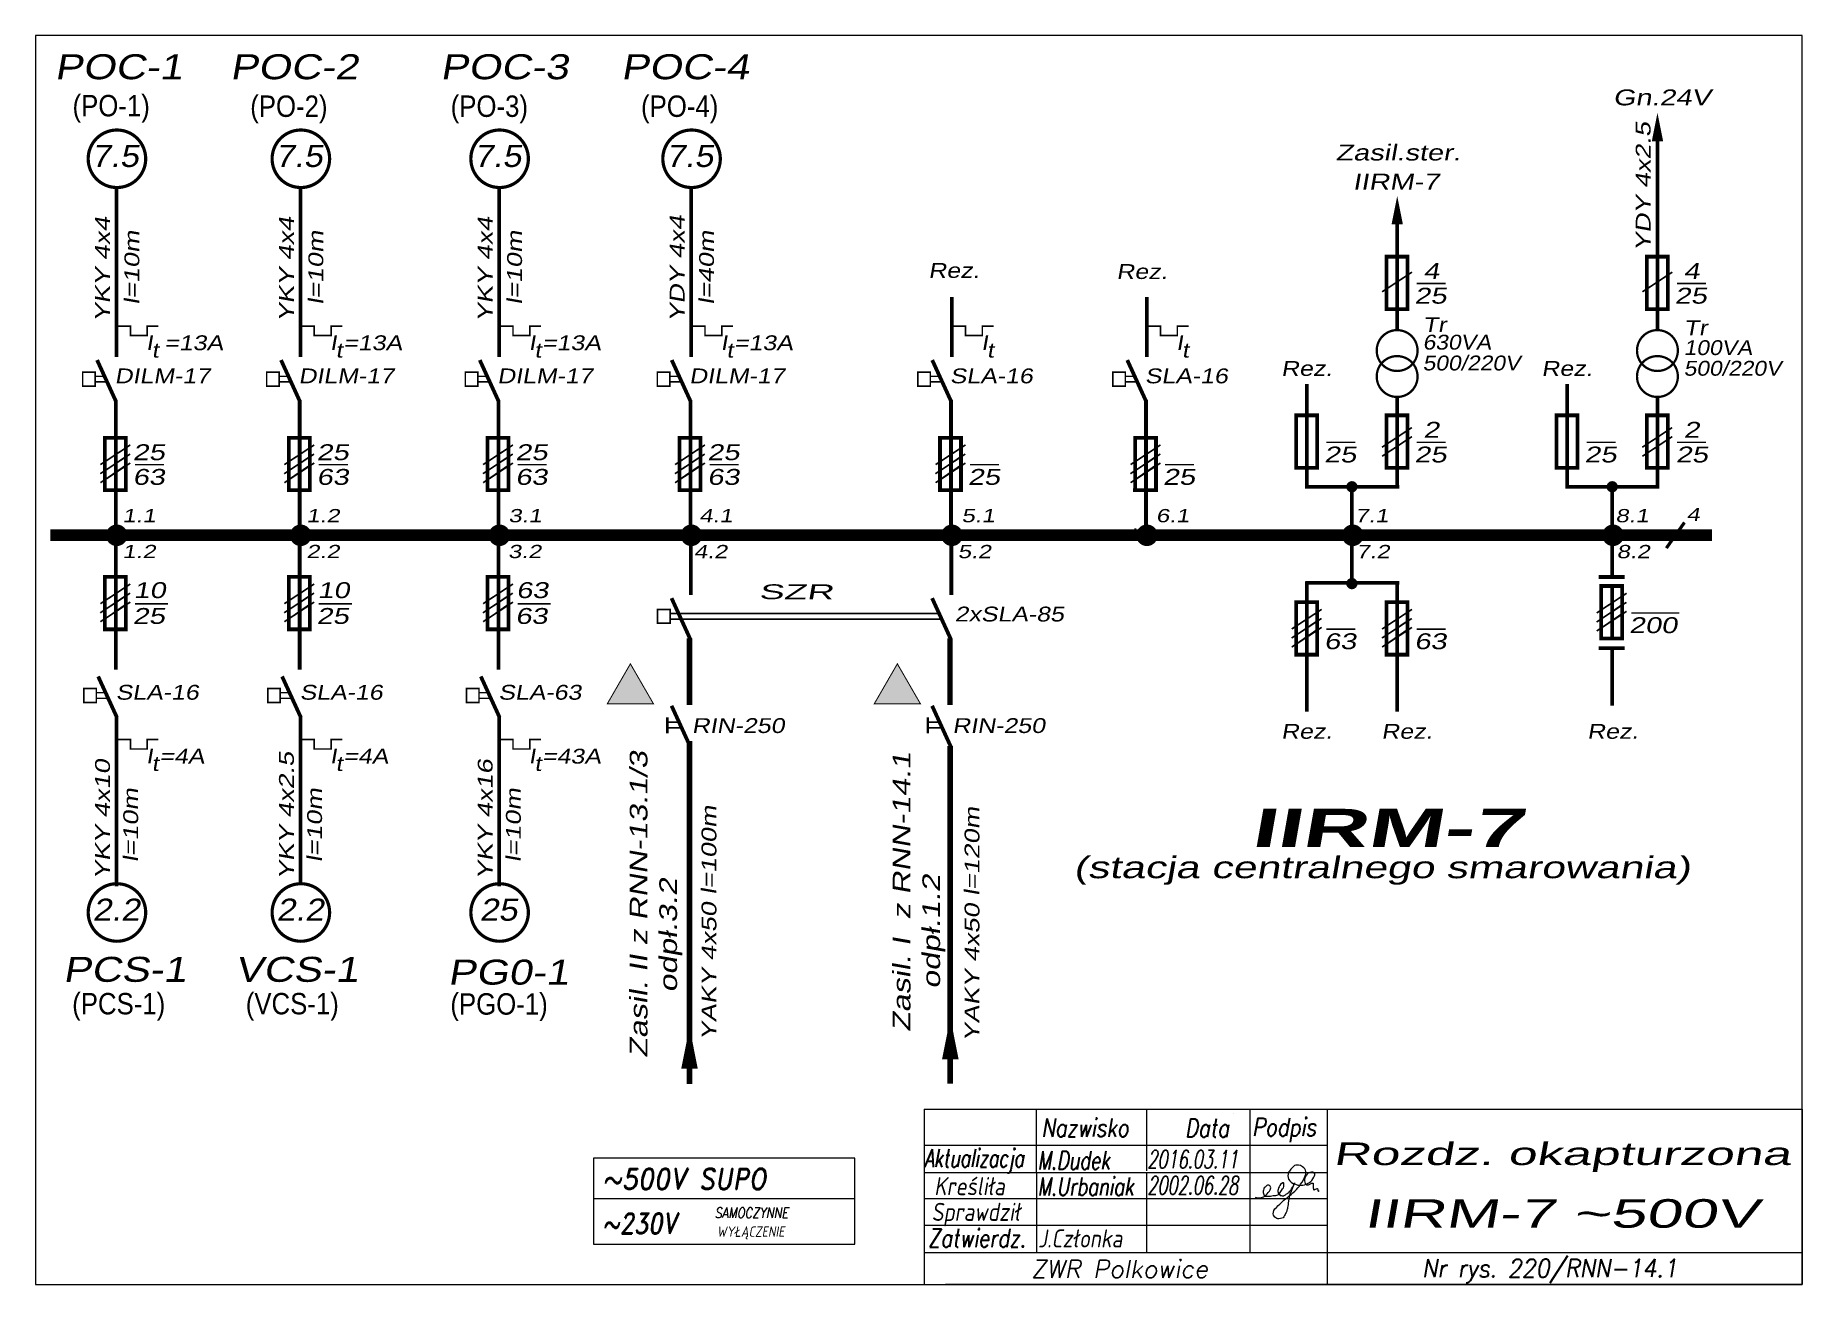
# Model space of a CAD drawing. Header units: millimetres. Extents: x 0 to 297, y 0 to 210.
import ezdxf
from ezdxf.enums import TextEntityAlignment as Align

# ---------------------------------------------------------------- set-up
doc = ezdxf.new("R2010")
doc.units = ezdxf.units.MM
doc.linetypes.add('DASHED2', pattern=[9.525, 6.35, -3.175])
doc.layers.add('LINIE', color=4, linetype='Continuous')
doc.layers.add('Warstwa1', color=2, linetype='Continuous')
doc.styles.add('ROMAND', font='romand', dxfattribs={"width": 0.8, "oblique": 15, "height": 7})
doc.styles.add('ROMANS', font='romans', dxfattribs={"width": 0.8, "oblique": 15, "height": 3})
doc.styles.add('styl1', font='arial.ttf', dxfattribs={"width": 0.8, "oblique": 10, "height": 2.8})
doc.styles.add('styl2', font='arialbd.ttf', dxfattribs={"width": 0.8, "oblique": 10, "height": 2.8})

msp = doc.modelspace()

# ---------------------------------------------------------------- linework, layer by layer
at = {"color": 7}
for p, q in [((15.32, 139.28), (11.46, 136.64)), ((11.49, 135.2), (15.31, 137.86)), ((46.24, 139.28), (42.38, 136.64)), ((42.41, 135.2), (46.23, 137.86)), ((79.65, 139.28), (75.79, 136.64)), ((75.82, 135.2), (79.64, 137.86)), ((111.92, 139.28), (108.06, 136.64)), ((108.09, 135.2), (111.91, 137.86)), ((155.72, 139.28), (151.86, 136.64)), ((151.89, 135.2), (155.71, 137.86)), ((188.5, 139.28), (184.64, 136.64)), ((184.67, 135.2), (188.49, 137.86)), ((185.06, 126.98), (184.79, 126.98)), ((15.32, 115.91), (11.46, 113.26)), ((46.24, 115.91), (42.38, 113.26)), ((79.65, 115.91), (75.79, 113.26)), ((11.49, 111.82), (15.31, 114.49)), ((42.41, 111.82), (46.23, 114.49)), ((75.82, 111.82), (79.64, 114.49)), ((266.86, 114.36), (263, 111.71)), ((263.03, 110.27), (266.85, 112.94)), ((215.6, 111.65), (211.74, 109)), ((211.77, 107.57), (215.58, 110.23)), ((230.78, 111.65), (226.92, 109)), ((226.95, 107.57), (230.77, 110.23))]:
    msp.add_line(p, q, dxfattribs=at)
at = {"color": 7, "lineweight": 15}
for p, q in [((168.32, 18.85), (168.32, 29.49)), ((186.78, 29.49), (186.78, 19.11)), ((201.42, 28.68), (201.42, 28.68)), ((204.14, 29.49), (204.14, 5.37)), ((149.39, 23.43), (217.14, 23.43)), ((149.39, 18.85), (217.14, 18.85)), ((186.78, 18.85), (186.78, 5.37)), ((210.59, 18.57), (210.56, 18.25)), ((210.56, 18.25), (210.59, 17.96)), ((210.68, 18.86), (210.59, 18.57)), ((210.59, 17.96), (210.68, 17.69)), ((210.83, 19.07), (210.68, 18.86)), ((211.03, 19.39), (210.83, 19.07)), ((211.27, 19.63), (211.03, 19.39)), ((211.5, 19.86), (211.27, 19.63)), ((211.68, 19.98), (211.5, 19.86)), ((211.91, 20.07), (211.68, 19.98)), ((212.35, 20.07), (211.91, 20.07)), ((212.67, 19.98), (212.35, 20.07)), ((213, 19.8), (212.67, 19.98)), ((213.23, 19.63), (213, 19.8)), ((213.17, 17.57), (213.35, 17.96)), ((213.41, 19.45), (213.23, 19.63)), ((213.35, 17.96), (213.46, 18.25)), ((213.41, 17.87), (213.35, 17.66)), ((213.52, 19.22), (213.41, 19.45)), ((213.52, 18.13), (213.41, 17.87)), ((213.46, 18.25), (213.58, 18.54)), ((213.58, 19.01), (213.52, 19.22)), ((213.7, 18.34), (213.52, 18.13)), ((213.58, 18.54), (213.58, 19.01)), ((213.82, 18.54), (213.7, 18.34)), ((213.99, 18.69), (213.82, 18.54)), ((214.23, 18.81), (213.99, 18.69)), ((214.52, 18.89), (214.23, 18.81)), ((214.78, 18.89), (214.52, 18.89)), ((214.93, 18.81), (214.78, 18.89)), ((214.78, 17.78), (214.93, 18.04)), ((215.08, 18.63), (214.93, 18.81)), ((214.93, 18.04), (215.02, 18.25)), ((215.02, 18.25), (215.08, 18.42)), ((215.08, 18.42), (215.08, 18.63)), ((206.46, 15.87), (206.43, 15.67)), ((206.43, 15.67), (206.43, 15.44)), ((206.43, 15.44), (206.46, 15.29)), ((206.52, 16.08), (206.46, 15.87)), ((206.46, 15.29), (206.52, 15.11)), ((206.49, 14.76), (206.69, 14.88)), ((206.6, 16.26), (206.52, 16.08)), ((206.52, 15.11), (206.57, 14.94)), ((206.57, 14.94), (206.63, 14.85)), ((206.72, 16.37), (206.6, 16.26)), ((206.69, 14.88), (206.9, 15.05)), ((206.9, 16.52), (206.72, 16.37)), ((207.01, 16.64), (206.9, 16.52)), ((206.9, 15.05), (207.07, 15.23)), ((207.13, 16.7), (207.01, 16.64)), ((207.07, 15.23), (207.25, 15.44)), ((207.25, 16.72), (207.13, 16.7)), ((207.37, 16.72), (207.25, 16.72)), ((207.25, 15.44), (207.48, 15.7)), ((207.48, 16.64), (207.37, 16.72)), ((207.57, 16.55), (207.48, 16.64)), ((207.48, 15.7), (207.57, 15.9)), ((207.66, 16.43), (207.57, 16.55)), ((207.57, 15.9), (207.63, 16.08)), ((207.63, 16.08), (207.69, 16.26)), ((207.69, 16.26), (207.66, 16.43)), ((207.66, 14.85), (208.1, 14.94)), ((208.1, 14.94), (208.54, 14.97)), ((208.54, 14.97), (208.86, 15.05)), ((208.92, 15.99), (208.86, 15.79)), ((208.86, 15.79), (208.86, 15.61)), ((208.86, 15.61), (208.92, 15.49)), ((208.86, 15.05), (208.98, 15.14)), ((208.98, 16.23), (208.92, 15.99)), ((208.92, 15.49), (208.92, 15.35)), ((208.92, 15.35), (208.98, 15.32)), ((209.1, 16.43), (208.98, 16.23)), ((208.98, 15.32), (209.04, 15.23)), ((208.98, 15.14), (209.1, 15.23)), ((209.04, 15.23), (209.15, 15.11)), ((209.21, 16.64), (209.1, 16.43)), ((209.1, 15.23), (209.15, 15.32)), ((209.15, 15.32), (209.27, 15.44)), ((209.15, 15.11), (209.27, 14.97)), ((209.33, 16.81), (209.21, 16.64)), ((209.27, 15.44), (209.51, 15.79)), ((209.27, 14.97), (209.45, 14.94)), ((209.57, 17), (209.33, 16.94)), ((209.45, 16.93), (209.33, 16.81)), ((209.57, 17.02), (209.45, 16.93)), ((209.45, 14.94), (209.62, 14.88)), ((209.51, 15.79), (209.68, 16.08)), ((209.74, 17.08), (209.57, 17)), ((209.68, 17.08), (209.57, 17.02)), ((209.62, 14.88), (209.86, 14.88)), ((209.8, 17.08), (209.68, 17.08)), ((209.68, 16.08), (209.8, 16.26)), ((209.86, 17.02), (209.8, 17.08)), ((209.8, 16.26), (209.86, 16.46)), ((209.89, 16.93), (209.86, 17.02)), ((209.86, 16.46), (209.89, 16.64)), ((209.86, 14.88), (209.95, 14.97)), ((209.89, 16.64), (209.89, 16.93)), ((209.95, 14.97), (210.15, 15.05)), ((210.15, 15.05), (210.3, 15.23)), ((210.3, 15.23), (210.47, 15.32)), ((210.47, 15.32), (210.62, 15.41)), ((210.62, 15.41), (210.77, 15.52)), ((210.68, 17.69), (210.86, 17.4)), ((210.74, 14.85), (211.09, 15.14)), ((210.77, 15.52), (210.91, 15.7)), ((210.83, 14.97), (210.77, 14.67)), ((210.91, 15.23), (210.83, 14.97)), ((210.86, 17.4), (211.09, 17.22)), ((210.91, 15.7), (211.03, 15.87)), ((211.03, 15.44), (210.91, 15.23)), ((211.03, 15.87), (211.15, 16.08)), ((211.09, 15.61), (211.03, 15.44)), ((211.09, 17.22), (211.5, 16.93)), ((211.15, 15.82), (211.09, 15.61)), ((211.09, 15.14), (211.38, 15.41)), ((211.15, 16.08), (211.27, 16.26)), ((211.21, 15.99), (211.15, 15.82)), ((211.32, 16.23), (211.21, 15.99)), ((211.27, 16.26), (211.38, 16.43)), ((211.38, 16.37), (211.32, 16.23)), ((211.38, 16.43), (211.5, 16.55)), ((211.44, 16.55), (211.38, 16.37)), ((211.38, 15.41), (211.73, 15.7)), ((211.5, 16.72), (211.44, 16.55)), ((211.5, 16.93), (211.85, 16.84)), ((211.56, 16.84), (211.5, 16.72)), ((211.5, 16.55), (211.56, 16.72)), ((211.62, 16.93), (211.56, 16.84)), ((211.56, 16.72), (211.62, 16.84)), ((211.62, 16.93), (211.68, 17.02)), ((211.68, 17.02), (211.62, 16.93)), ((211.62, 16.84), (211.62, 16.93)), ((211.68, 17.02), (211.68, 17.08)), ((211.68, 17.08), (211.68, 17.02)), ((211.73, 15.7), (212.03, 15.96)), ((211.85, 16.84), (212.26, 16.72)), ((212.03, 15.96), (212.26, 16.26)), ((212.26, 16.72), (213.05, 16.72)), ((212.26, 16.26), (212.5, 16.55)), ((212.5, 16.55), (212.67, 16.84)), ((212.67, 16.84), (212.94, 17.22)), ((212.94, 17.22), (213.17, 17.57)), ((213.05, 16.72), (213.35, 16.75)), ((213.35, 17.66), (213.35, 17.4)), ((213.35, 17.4), (213.41, 17.19)), ((213.35, 16.75), (213.64, 16.84)), ((213.41, 17.19), (213.46, 16.99)), ((213.46, 16.99), (213.58, 16.84)), ((213.58, 16.84), (213.76, 16.75)), ((213.64, 16.84), (213.87, 16.99)), ((213.76, 16.75), (214.05, 16.75)), ((213.87, 16.99), (214.17, 17.16)), ((214.05, 16.75), (214.23, 16.84)), ((214.17, 17.16), (214.4, 17.31)), ((214.23, 16.84), (214.58, 17.02)), ((214.4, 17.31), (214.58, 17.49)), ((214.58, 17.49), (214.78, 17.78)), ((214.58, 17.02), (214.81, 17.02)), ((214.81, 17.02), (214.81, 16.23)), ((214.81, 16.23), (214.84, 16.08)), ((214.84, 16.08), (214.87, 15.99)), ((214.87, 15.99), (214.9, 15.9)), ((214.9, 15.9), (214.99, 15.9)), ((214.99, 15.9), (215.19, 16.05)), ((215.19, 16.05), (215.37, 16.08)), ((215.37, 16.08), (215.49, 16.14)), ((215.49, 16.14), (215.55, 16.14)), ((215.55, 16.14), (215.55, 16.08)), ((215.55, 16.08), (215.6, 15.96)), ((215.6, 15.96), (215.6, 15.82)), ((215.6, 15.82), (215.66, 15.76)), ((215.66, 15.76), (215.66, 15.7)), ((215.66, 15.7), (215.72, 15.67)), ((215.72, 15.7), (215.78, 15.76)), ((215.72, 15.61), (215.72, 15.7)), ((215.72, 15.67), (215.72, 15.61)), ((215.78, 15.76), (215.78, 15.79)), ((149.39, 14.47), (217.19, 14.47)), ((205.05, 14.67), (205.37, 14.56)), ((205.37, 14.56), (205.67, 14.56)), ((205.67, 14.56), (205.96, 14.59)), ((205.96, 14.59), (206.28, 14.67)), ((206.28, 14.67), (206.49, 14.76)), ((206.63, 14.85), (206.69, 14.85)), ((206.69, 14.85), (206.78, 14.82)), ((206.78, 14.82), (206.96, 14.82)), ((206.96, 14.82), (207.25, 14.85)), ((207.25, 14.85), (207.66, 14.85)), ((208.1, 11.86), (208.13, 12.15)), ((208.13, 12.15), (208.22, 12.42)), ((208.22, 12.42), (208.39, 12.71)), ((208.39, 12.71), (208.63, 12.97)), ((208.63, 12.97), (208.92, 13.27)), ((208.92, 13.27), (209.21, 13.53)), ((209.21, 13.53), (209.57, 13.82)), ((209.57, 13.82), (209.89, 14.2)), ((209.89, 14.2), (210.18, 14.41)), ((210.18, 11.92), (210.09, 11.74)), ((210.18, 14.41), (210.42, 14.59)), ((210.27, 12.12), (210.18, 11.92)), ((210.36, 12.3), (210.27, 12.12)), ((210.39, 12.47), (210.36, 12.3)), ((210.42, 12.59), (210.39, 12.47)), ((210.42, 14.59), (210.74, 14.85)), ((210.47, 12.8), (210.42, 12.59)), ((210.5, 12.97), (210.47, 12.8)), ((210.53, 13.18), (210.5, 12.97)), ((210.59, 13.44), (210.53, 13.18)), ((210.62, 13.74), (210.59, 13.44)), ((210.65, 14.03), (210.62, 13.74)), ((210.71, 14.38), (210.65, 14.03)), ((210.77, 14.67), (210.71, 14.38)), ((149.39, 9.98), (217.09, 9.98)), ((208.16, 11.65), (208.1, 11.86)), ((208.25, 11.48), (208.16, 11.65)), ((208.36, 11.3), (208.25, 11.48)), ((208.51, 11.18), (208.36, 11.3)), ((208.69, 11.07), (208.51, 11.18)), ((208.86, 11.01), (208.69, 11.07)), ((209.04, 11.01), (208.86, 11.01)), ((209.33, 11.07), (209.04, 11.01)), ((209.57, 11.13), (209.33, 11.07)), ((209.74, 11.21), (209.57, 11.13)), ((209.89, 11.36), (209.74, 11.21)), ((209.98, 11.57), (209.89, 11.36)), ((210.09, 11.74), (209.98, 11.57)), ((153.01, 0), (153.01, 0)), ((153.01, 0), (153.01, 0))]:
    msp.add_line(p, q, dxfattribs=at)
msp.add_line((93.83, 14.47), (137.76, 14.47))
msp.add_lwpolyline([(0, 0), (297, 0), (297, 210), (0, 210)], close=True)
at = {"linetype": 'DASHED2'}
for points in [[(272.69, 196.97, 0, 1.91, 0), (272.69, 192.17, 0, 0, 0)], [(228.94, 183, 0, 1.91, 0), (228.94, 178.2, 0, 0, 0)], [(109.97, 43.26, 0, 2.79, 0), (109.97, 36.26, 0, 0, 0)], [(153.82, 44.84, 0, 2.79, 0), (153.82, 37.85, 0, 0, 0)]]:
    msp.add_lwpolyline(points, format="xyseb", dxfattribs=at)
at = {"color": 7}
for points, const_width in [([(8.88, 189.25, 1), (18.55, 189.25, 1)], 0.538), ([(39.8, 189.25, 1), (49.47, 189.25, 1)], 0.538), ([(73.21, 189.25, 1), (82.88, 189.25, 1)], 0.538), ([(105.48, 189.25, 1), (115.15, 189.25, 1)], 0.538), ([(225.49, 157.01, 1), (232.36, 157.01, 1)], 0.382), ([(269.25, 157.01, 1), (276.12, 157.01, 1)], 0.382), ([(225.49, 152.64, 1), (232.36, 152.64, 1)], 0.382), ([(269.25, 152.64, 1), (276.12, 152.64, 1)], 0.382), ([(220.8, 134.11, 1), (221.84, 134.11, 1)], 0.851), ([(264.56, 134.11, 1), (265.6, 134.11, 1)], 0.851), ([(12.69, 125.95, 1), (14.68, 125.95, 1)], 1.63), ([(43.61, 125.95, 1), (45.6, 125.95, 1)], 1.63), ([(77.02, 125.95, 1), (79.01, 125.95, 1)], 1.63), ([(109.29, 125.95, 1), (111.28, 125.95, 1)], 1.63), ([(153.09, 125.95, 1), (155.08, 125.95, 1)], 1.63), ([(185.87, 125.95, 1), (187.86, 125.95, 1)], 1.63), ([(220.47, 125.95, 1), (222.46, 125.95, 1)], 1.63), ([(264.23, 125.95, 1), (266.22, 125.95, 1)], 1.63), ([(220.8, 117.83, 1), (221.84, 117.83, 1)], 0.851), ([(8.88, 62.54, 1), (18.55, 62.54, 1)], 0.538), ([(39.8, 62.54, 1), (49.47, 62.54, 1)], 0.538), ([(73.21, 62.54, 1), (82.88, 62.54, 1)], 0.538)]:
    msp.add_lwpolyline(points, format="xyb", close=True, dxfattribs=dict(at, const_width=const_width))
for points, const_width in [([(272.71, 192.78), (272.71, 160.64)], 0.634), ([(13.66, 155.94), (13.66, 184.38)], 0.634), ([(44.58, 155.94), (44.58, 184.38)], 0.634), ([(77.99, 155.94), (77.99, 184.38)], 0.634), ([(110.26, 155.94), (110.26, 184.38)], 0.634), ([(228.95, 178.79), (228.95, 160.64)], 0.634), ([(226.83, 163.98), (230.67, 163.98), (230.67, 172.8), (227.15, 172.8), (227.15, 163.8)], 0.635), ([(270.59, 163.98), (274.43, 163.98), (274.43, 172.8), (270.9, 172.8), (270.9, 163.8)], 0.635), ([(231.42, 170.19), (231.42, 170.19), (226.4, 166.88)], 0.282), ([(275.18, 170.19), (275.18, 170.19), (270.16, 166.88)], 0.282), ([(232.19, 168.28), (237.08, 168.28)], 0.267), ([(275.95, 168.28), (280.84, 168.28)], 0.267), ([(154.06, 155.94), (154.06, 166.02)], 0.634), ([(186.84, 155.94), (186.84, 166.02)], 0.634), ([(10.04, 152.68), (11.51, 152.68)], 0.267), ([(11.95, 151.73), (10.04, 151.73)], 0.267), ([(40.96, 152.68), (42.43, 152.68)], 0.267), ([(42.87, 151.73), (40.96, 151.73)], 0.267), ([(74.37, 152.68), (75.84, 152.68)], 0.267), ([(76.28, 151.73), (74.37, 151.73)], 0.267), ([(106.64, 152.68), (108.11, 152.68)], 0.267), ([(108.55, 151.73), (106.64, 151.73)], 0.267), ([(150.44, 152.68), (151.91, 152.68)], 0.267), ([(152.34, 151.73), (150.44, 151.73)], 0.267), ([(183.22, 152.68), (184.69, 152.68)], 0.267), ([(185.13, 151.73), (183.22, 151.73)], 0.267), ([(213.76, 151.4), (213.76, 133.78)], 0.634), ([(257.52, 151.4), (257.52, 133.78)], 0.634), ([(13.52, 148.68), (13.52, 126.73)], 0.634), ([(44.44, 148.68), (44.44, 126.73)], 0.634), ([(77.85, 148.68), (77.85, 126.73)], 0.634), ([(110.12, 148.68), (110.12, 126.73)], 0.634), ([(153.92, 148.68), (153.92, 126.73)], 0.634), ([(186.71, 148.68), (186.71, 126.73)], 0.634), ([(228.95, 149.27), (228.95, 133.78)], 0.634), ([(272.71, 149.14), (272.71, 133.78)], 0.634), ([(211.65, 137.29), (215.49, 137.29), (215.49, 146.11), (211.96, 146.11), (211.96, 137.1)], 0.635), ([(226.83, 137.29), (230.67, 137.29), (230.67, 146.11), (227.15, 146.11), (227.15, 137.1)], 0.635), ([(255.41, 137.29), (259.25, 137.29), (259.25, 146.11), (255.72, 146.11), (255.72, 137.1)], 0.635), ([(270.59, 137.29), (274.43, 137.29), (274.43, 146.11), (270.9, 146.11), (270.9, 137.1)], 0.635), ([(11.37, 133.52), (15.21, 133.52), (15.21, 142.35), (11.69, 142.35), (11.69, 133.34)], 0.635), ([(42.29, 133.52), (46.13, 133.52), (46.13, 142.35), (42.6, 142.35), (42.6, 133.34)], 0.635), ([(75.7, 133.52), (79.54, 133.52), (79.54, 142.35), (76.01, 142.35), (76.01, 133.34)], 0.635), ([(107.97, 133.52), (111.81, 133.52), (111.81, 142.35), (108.28, 142.35), (108.28, 133.34)], 0.635), ([(151.77, 133.52), (155.61, 133.52), (155.61, 142.35), (152.08, 142.35), (152.08, 133.34)], 0.635), ([(184.55, 133.52), (188.39, 133.52), (188.39, 142.35), (184.87, 142.35), (184.87, 133.34)], 0.635), ([(231.39, 144.06), (231.39, 144.06), (226.37, 140.75)], 0.282), ([(231.42, 142.55), (231.42, 142.55), (226.4, 139.24)], 0.282), ([(275.15, 144.06), (275.15, 144.06), (270.13, 140.75)], 0.282), ([(275.18, 142.55), (275.18, 142.55), (270.16, 139.24)], 0.282), ([(15.93, 139.61), (15.93, 139.61), (10.91, 136.3)], 0.282), ([(15.96, 141.14), (15.96, 141.14), (10.94, 137.83)], 0.282), ([(46.85, 139.61), (46.85, 139.61), (41.83, 136.3)], 0.282), ([(46.88, 141.14), (46.88, 141.14), (41.86, 137.83)], 0.282), ([(80.26, 139.61), (80.26, 139.61), (75.24, 136.3)], 0.282), ([(80.29, 141.14), (80.29, 141.14), (75.27, 137.83)], 0.282), ([(112.53, 139.61), (112.53, 139.61), (107.51, 136.3)], 0.282), ([(112.56, 141.14), (112.56, 141.14), (107.54, 137.83)], 0.282), ([(156.33, 139.61), (156.33, 139.61), (151.31, 136.3)], 0.282), ([(156.36, 141.14), (156.36, 141.14), (151.34, 137.83)], 0.282), ([(189.12, 139.61), (189.12, 139.61), (184.09, 136.3)], 0.282), ([(189.14, 141.14), (189.14, 141.14), (184.12, 137.83)], 0.282), ([(217.01, 141.58), (221.9, 141.58)], 0.267), ([(232.19, 141.58), (237.08, 141.58)], 0.267), ([(260.76, 141.58), (265.66, 141.58)], 0.267), ([(275.95, 141.58), (280.84, 141.58)], 0.267), ([(15.96, 138.1), (15.96, 138.1), (10.94, 134.79)], 0.282), ([(16.73, 137.82), (21.62, 137.82)], 0.267), ([(46.88, 138.1), (46.88, 138.1), (41.86, 134.79)], 0.282), ([(47.65, 137.82), (52.54, 137.82)], 0.267), ([(80.29, 138.1), (80.29, 138.1), (75.27, 134.79)], 0.282), ([(81.06, 137.82), (85.95, 137.82)], 0.267), ([(112.56, 138.1), (112.56, 138.1), (107.54, 134.79)], 0.282), ([(113.33, 137.82), (118.22, 137.82)], 0.267), ([(156.36, 138.1), (156.36, 138.1), (151.34, 134.79)], 0.282), ([(157.13, 137.82), (162.02, 137.82)], 0.267), ([(189.14, 138.1), (189.14, 138.1), (184.12, 134.79)], 0.282), ([(189.91, 137.82), (194.8, 137.82)], 0.267), ([(213.48, 134.09), (229.27, 134.09)], 0.634), ([(221.3, 134.22), (221.3, 126.73)], 0.634), ([(257.23, 134.09), (273.03, 134.09)], 0.634), ([(265.06, 134.22), (265.06, 126.73)], 0.634), ([(2.5, 125.99), (281.85, 125.99)], 1.98), ([(13.52, 125.71), (13.52, 103.36)], 0.634), ([(44.44, 125.71), (44.44, 103.36)], 0.634), ([(77.85, 125.71), (77.85, 103.36)], 0.634), ([(110.2, 121.69), (110.2, 126.09)], 0.634), ([(153.99, 115.89), (153.99, 126.4)], 0.634), ([(184.79, 125.99), (185.06, 125.99)], 1.98), ([(221.3, 125.17), (221.3, 117.68)], 0.634), ([(265.06, 125.88), (265.06, 118.94)], 0.634), ([(110.2, 115.89), (110.2, 121.99)], 0.634), ([(11.37, 110.15), (15.21, 110.15), (15.21, 118.97), (11.69, 118.97), (11.69, 109.97)], 0.635), ([(42.29, 110.15), (46.13, 110.15), (46.13, 118.97), (42.6, 118.97), (42.6, 109.97)], 0.635), ([(75.7, 110.15), (79.54, 110.15), (79.54, 118.97), (76.01, 118.97), (76.01, 109.97)], 0.635), ([(262.81, 118.94), (267.18, 118.94)], 0.635), ([(15.93, 116.23), (15.93, 116.23), (10.91, 112.92)], 0.282), ([(15.96, 117.76), (15.96, 117.76), (10.94, 114.45)], 0.282), ([(46.85, 116.23), (46.85, 116.23), (41.83, 112.92)], 0.282), ([(46.88, 117.76), (46.88, 117.76), (41.86, 114.45)], 0.282), ([(80.26, 116.23), (80.26, 116.23), (75.24, 112.92)], 0.282), ([(80.29, 117.76), (80.29, 117.76), (75.27, 114.45)], 0.282), ([(213.48, 117.94), (229.27, 117.94)], 0.634), ([(213.76, 118.17), (213.76, 96.31)], 0.634), ([(228.95, 118.17), (228.95, 96.31)], 0.634), ([(267.5, 116.21), (267.5, 116.21), (262.48, 112.9)], 0.282), ([(262.91, 108.6), (266.75, 108.6), (266.75, 117.42), (263.22, 117.42), (263.22, 108.42)], 0.635), ([(265.06, 117.42), (265.06, 108.6)], 0.634), ([(15.96, 114.72), (15.96, 114.72), (10.94, 111.42)], 0.282), ([(16.73, 114.44), (22.31, 114.44)], 0.267), ([(46.88, 114.72), (46.88, 114.72), (41.86, 111.42)], 0.282), ([(47.65, 114.44), (53.23, 114.44)], 0.267), ([(80.29, 114.72), (80.29, 114.72), (75.27, 111.42)], 0.282), ([(81.06, 114.44), (86.64, 114.44)], 0.267), ([(106.77, 112.8), (151.93, 112.8)], 0.267), ([(216.24, 113.5), (216.24, 113.5), (211.21, 110.2)], 0.282), ([(211.65, 105.89), (215.49, 105.89), (215.49, 114.71), (211.96, 114.71), (211.96, 105.71)], 0.635), ([(231.42, 113.5), (231.42, 113.5), (226.4, 110.2)], 0.282), ([(226.83, 105.89), (230.67, 105.89), (230.67, 114.71), (227.15, 114.71), (227.15, 105.71)], 0.635), ([(267.47, 114.68), (267.47, 114.68), (262.45, 111.37)], 0.282), ([(267.5, 113.17), (267.5, 113.17), (262.48, 109.87)], 0.282), ([(268.27, 112.89), (276.39, 112.89)], 0.267), ([(152.36, 111.86), (106.77, 111.86)], 0.267), ([(216.21, 111.97), (216.21, 111.97), (211.18, 108.67)], 0.282), ([(216.24, 110.47), (216.24, 110.47), (211.21, 107.16)], 0.282), ([(217.01, 110.18), (221.9, 110.18)], 0.267), ([(231.39, 111.97), (231.39, 111.97), (226.37, 108.67)], 0.282), ([(231.42, 110.47), (231.42, 110.47), (226.4, 107.16)], 0.282), ([(232.19, 110.18), (237.08, 110.18)], 0.267), ([(109.96, 97.4), (109.96, 108.64)], 0.918), ([(153.76, 97.4), (153.76, 108.64)], 0.918), ([(262.81, 106.96), (267.18, 106.96)], 0.635), ([(265.06, 106.96), (265.06, 97.29)], 0.634), ([(10.23, 99.49), (11.7, 99.49)], 0.267), ([(12.14, 98.54), (10.23, 98.54)], 0.267), ([(41.15, 99.49), (42.62, 99.49)], 0.267), ([(43.05, 98.54), (41.15, 98.54)], 0.267), ([(74.56, 99.49), (76.03, 99.49)], 0.267), ([(76.46, 98.54), (74.56, 98.54)], 0.267), ([(13.66, 66.94), (13.66, 95.63)], 0.634), ([(44.58, 67.12), (44.58, 95.63)], 0.634), ([(77.99, 66.94), (77.99, 95.63)], 0.634), ([(106.2, 94.52), (107.96, 94.52)], 0.267), ([(108.39, 93.58), (106.2, 93.58)], 0.267), ([(150, 94.52), (151.76, 94.52)], 0.267), ([(152.19, 93.58), (150, 93.58)], 0.267), ([(109.96, 33.71), (109.96, 91.38)], 0.918), ([(153.78, 33.76), (153.78, 90.55)], 0.918)]:
    msp.add_lwpolyline(points, dxfattribs=dict(at, const_width=const_width))
for points, const_width in [([(13.86, 161.1), (15.98, 161.1), (15.98, 159.52), (18.8, 159.52), (18.8, 161.1), (20.68, 161.1)], 0.267), ([(44.78, 161.1), (46.89, 161.1), (46.89, 159.52), (49.72, 159.52), (49.72, 161.1), (51.6, 161.1)], 0.267), ([(78.19, 161.1), (80.3, 161.1), (80.3, 159.52), (83.13, 159.52), (83.13, 161.1), (85.01, 161.1)], 0.267), ([(110.46, 161.1), (112.57, 161.1), (112.57, 159.52), (115.4, 159.52), (115.4, 161.1), (117.28, 161.1)], 0.267), ([(154.26, 161.1), (156.37, 161.1), (156.37, 159.52), (159.2, 159.52), (159.2, 161.1), (161.08, 161.1)], 0.267), ([(187.04, 161.1), (189.16, 161.1), (189.16, 159.52), (191.98, 159.52), (191.98, 161.1), (193.86, 161.1)], 0.267), ([(10.38, 155.41), (13.53, 148.51)], 0.634), ([(41.3, 155.41), (44.45, 148.51)], 0.634), ([(74.71, 155.41), (77.86, 148.51)], 0.634), ([(106.98, 155.41), (110.13, 148.51)], 0.634), ([(150.77, 155.41), (153.93, 148.51)], 0.634), ([(183.56, 155.41), (186.71, 148.51)], 0.634), ([(106.95, 115.38), (110.1, 108.48)], 0.634), ([(150.75, 115.38), (153.9, 108.48)], 0.634), ([(10.56, 102.22), (13.72, 95.32)], 0.634), ([(41.48, 102.22), (44.64, 95.32)], 0.634), ([(74.89, 102.22), (78.05, 95.32)], 0.634), ([(106.24, 95.35), (106.24, 92.68)], 0.396), ([(106.95, 97.29), (110.1, 90.4)], 0.634), ([(150.03, 95.35), (150.03, 92.68)], 0.396), ([(150.75, 97.29), (153.9, 90.4)], 0.634), ([(13.86, 91.6), (15.98, 91.6), (15.98, 90.02), (18.8, 90.02), (18.8, 91.6), (20.68, 91.6)], 0.267), ([(44.78, 91.6), (46.89, 91.6), (46.89, 90.02), (49.72, 90.02), (49.72, 91.6), (51.6, 91.6)], 0.267), ([(78.19, 91.6), (80.3, 91.6), (80.3, 90.02), (83.13, 90.02), (83.13, 91.6), (85.01, 91.6)], 0.267)]:
    msp.add_lwpolyline(points, dxfattribs=dict(const_width=const_width))
for points, const_width in [([(10.06, 153.37), (10.06, 151.03), (7.96, 151.03), (7.96, 153.37)], 0.267), ([(40.98, 153.37), (40.98, 151.03), (38.88, 151.03), (38.88, 153.37)], 0.267), ([(74.39, 153.37), (74.39, 151.03), (72.29, 151.03), (72.29, 153.37)], 0.267), ([(106.66, 153.37), (106.66, 151.03), (104.56, 151.03), (104.56, 153.37)], 0.267), ([(150.46, 153.37), (150.46, 151.03), (148.36, 151.03), (148.36, 153.37)], 0.267), ([(183.24, 153.37), (183.24, 151.03), (181.14, 151.03), (181.14, 153.37)], 0.267), ([(106.7, 113.49), (106.7, 111.16), (104.6, 111.16), (104.6, 113.49)], 0.267), ([(96.15, 97.62), (103.91, 97.62), (100.03, 104.34)], 0.171), ([(141.03, 97.62), (148.79, 97.62), (144.91, 104.34)], 0.171), ([(10.25, 100.18), (10.25, 97.84), (8.15, 97.84), (8.15, 100.18)], 0.267), ([(41.17, 100.18), (41.17, 97.84), (39.07, 97.84), (39.07, 100.18)], 0.267), ([(74.58, 100.18), (74.58, 97.84), (72.48, 97.84), (72.48, 100.18)], 0.267)]:
    msp.add_lwpolyline(points, close=True, dxfattribs=dict(at, const_width=const_width))
at = {"linetype": 'DASHED2', "const_width": 0.54}
msp.add_lwpolyline([(277.23, 128.11), (274.18, 123.79)], dxfattribs=at)
at = {"color": 7}
msp.add_lwpolyline([(93.83, 21.22), (93.83, 6.8), (137.76, 6.8), (137.76, 21.22)], close=True, dxfattribs=at)
at = {"layer": 'LINIE', "color": 7, "lineweight": 15}
for p, q in [((149.39, 29.49), (297, 29.49)), ((149.39, 29.49), (149.39, 0)), ((217.14, 29.46), (217.14, -0.03)), ((297, 29.49), (297, 0)), ((168.32, 18.85), (168.32, 5.37)), ((149.39, 5.37), (297.1, 5.37)), ((149.39, 0), (297, 0)), ((297, 0), (153, 0)), ((153, 0), (153, 0))]:
    msp.add_line(p, q, dxfattribs=at)
at = {"layer": 'Warstwa1', "color": 2}
for points in [[(96.14, 97.64), (103.9, 97.64), (100.02, 104.35)], [(141.04, 97.64), (148.8, 97.64), (144.92, 104.35)]]:
    msp.add_solid(points, dxfattribs=at)

# ---------------------------------------------------------------- texts
at = {"color": 6, "style": 'styl1', "oblique": 10, "width": 1.2}
for s, p in [('POC-1', (3.24, 202.62)), ('POC-2', (32.73, 202.62)), ('POC-3', (68.07, 202.62)), ('POC-4', (98.45, 202.62)), ('PCS-1', (4.66, 50.88)), ('VCS-1', (33.59, 50.88)), ('PG0-1', (69.34, 50.41))]:
    msp.add_text(s, height=4.2, dxfattribs=at).set_placement(p)
at = {"color": 7, "lineweight": 30, "width": 0.9}
for s, p in [('(PO-1)', (6.25, 196.38)), ('(PO-2)', (36.12, 196.29)), ('(PO-3)', (69.82, 196.29)), ('(PO-4)', (101.82, 196.29)), ('(PCS-1)', (6.19, 45.41)), ('(VCS-1)', (35.37, 45.41)), ('(PGO-1)', (69.77, 45.36))]:
    msp.add_text(s, height=3.6, dxfattribs=at).set_placement(p)
at = {"color": 7, "oblique": 10}
for s, height, style, width, p in [('Gn.24V', 2.673, 'styl1', 1.3, (265.21, 198.23)), ('7.5', 3.712, 'styl1', 1.1, (9.43, 187.87)), ('7.5', 3.712, 'styl1', 1.1, (40.34, 187.87)), ('7.5', 3.712, 'styl1', 1.1, (73.75, 187.87)), ('7.5', 3.712, 'styl1', 1.1, (106.02, 187.87)), ('Zasil.ster.', 2.673, 'styl1', 1.3, (218.57, 188.96)), ('IIRM-7', 2.673, 'styl1', 1.3, (221.45, 184.07)), ('Rez.', 2.495, 'styl1', 1.2, (150.12, 169.23)), ('Rez.', 2.495, 'styl1', 1.2, (181.73, 169.04)), ('4', 2.67, 'styl1', 1.3, (233.32, 169.04)), ('4', 2.67, 'styl1', 1.3, (277.08, 169.04)), ('25', 2.673, 'styl1', 1.3, (231.83, 164.89)), ('25', 2.673, 'styl1', 1.3, (275.59, 164.89)), ('Tr', 2.495, 'styl1', 1.2, (233.21, 160.11)), ('Tr', 2.495, 'styl1', 1.2, (277.09, 159.59)), ('I', 2.49, 'styl1', 1.2, (18.58, 157.09)), ('t', 2.49, 'styl1', 1.2, (19.54, 155.83)), ('=13A', 2.495, 'styl1', 1.2, (21.69, 157.07)), ('I', 2.49, 'styl1', 1.2, (49.5, 157.09)), ('t', 2.49, 'styl1', 1.2, (50.46, 155.83)), ('=13A', 2.495, 'styl1', 1.2, (51.78, 157.07)), ('I', 2.49, 'styl1', 1.2, (82.91, 157.09)), ('t', 2.49, 'styl1', 1.2, (83.87, 155.83)), ('=13A', 2.495, 'styl1', 1.2, (85.19, 157.07)), ('I', 2.49, 'styl1', 1.2, (115.18, 157.09)), ('t', 2.49, 'styl1', 1.2, (116.14, 155.83)), ('=13A', 2.495, 'styl1', 1.2, (117.46, 157.07)), ('I', 2.49, 'styl1', 1.2, (158.98, 157.09)), ('t', 2.49, 'styl1', 1.2, (159.94, 155.83)), ('I', 2.49, 'styl1', 1.2, (191.76, 157.09)), ('t', 2.49, 'styl1', 1.2, (192.72, 155.83)), ('630VA', 2.495, 'styl1', 1.1, (233.21, 157.17)), ('100VA', 2.495, 'styl1', 1.1, (277.09, 156.25)), ('Rez.', 2.495, 'styl1', 1.2, (209.42, 152.75)), ('500/220V', 2.495, 'styl1', 1.1, (233.21, 153.67)), ('Rez.', 2.495, 'styl1', 1.2, (253.18, 152.75)), ('500/220V', 2.495, 'styl1', 1.1, (277.09, 152.78)), ('DILM-17', 2.495, 'styl1', 1.2, (13.33, 151.5)), ('DILM-17', 2.495, 'styl1', 1.2, (44.24, 151.5)), ('DILM-17', 2.495, 'styl1', 1.2, (77.65, 151.5)), ('DILM-17', 2.495, 'styl1', 1.2, (109.92, 151.5)), ('SLA-16', 2.495, 'styl1', 1.2, (153.72, 151.5)), ('SLA-16', 2.495, 'styl1', 1.2, (186.51, 151.5)), ('2', 2.67, 'styl1', 1.3, (233.32, 142.35)), ('2', 2.67, 'styl1', 1.3, (277.08, 142.35)), ('25', 2.673, 'styl1', 1.3, (16.37, 138.58)), ('25', 2.673, 'styl1', 1.3, (47.29, 138.58)), ('25', 2.673, 'styl1', 1.3, (80.7, 138.58)), ('25', 2.673, 'styl1', 1.3, (112.97, 138.58)), ('25', 2.673, 'styl1', 1.3, (216.65, 138.19)), ('25', 2.673, 'styl1', 1.3, (231.83, 138.19)), ('25', 2.673, 'styl1', 1.3, (260.41, 138.19)), ('25', 2.673, 'styl1', 1.3, (275.77, 138.19)), ('63', 2.673, 'styl1', 1.3, (16.37, 134.43)), ('63', 2.673, 'styl1', 1.3, (47.29, 134.43)), ('63', 2.673, 'styl1', 1.3, (80.7, 134.43)), ('63', 2.673, 'styl1', 1.3, (112.97, 134.43)), ('25', 2.673, 'styl1', 1.3, (156.77, 134.43)), ('25', 2.673, 'styl1', 1.3, (189.56, 134.43)), ('1.1', 2.228, 'styl1', 1.3, (14.63, 128.14)), ('1.2', 2.228, 'styl1', 1.3, (45.55, 128.14)), ('3.1', 2.228, 'styl1', 1.3, (79.52, 128.14)), ('4.1', 2.228, 'styl1', 1.3, (111.61, 128.14)), ('5.1', 2.228, 'styl1', 1.3, (155.69, 128.14)), ('6.1', 2.228, 'styl1', 1.3, (188.37, 128.14)), ('7.1', 2.228, 'styl1', 1.3, (221.86, 128.14)), ('8.1', 2.228, 'styl1', 1.3, (265.62, 128.14)), ('4', 2.23, 'styl1', 1.3, (277.56, 128.33)), ('1.2', 2.228, 'styl1', 1.3, (14.63, 122.11)), ('2.2', 2.228, 'styl1', 1.3, (45.55, 122.11)), ('3.2', 2.228, 'styl1', 1.3, (79.46, 122.11)), ('4.2', 2.228, 'styl1', 1.3, (110.72, 122.1)), ('5.2', 2.228, 'styl1', 1.3, (155.06, 122.1)), ('7.2', 2.228, 'styl1', 1.3, (222.07, 122.1)), ('8.2', 2.228, 'styl1', 1.3, (265.82, 122.1)), ('10', 2.673, 'styl1', 1.3, (16.51, 115.39)), ('10', 2.673, 'styl1', 1.3, (47.43, 115.39)), ('63', 2.673, 'styl1', 1.3, (80.84, 115.39)), ('SZR', 2.495, 'styl1', 1.8, (121.61, 115.21)), ('25', 2.673, 'styl1', 1.3, (16.37, 111.05)), ('25', 2.673, 'styl1', 1.3, (47.29, 111.05)), ('63', 2.673, 'styl1', 1.3, (80.7, 111.05)), ('2xSLA-85', 2.495, 'styl1', 1.2, (154.54, 111.46)), ('200', 2.673, 'styl1', 1.3, (267.91, 109.5)), ('63', 2.673, 'styl1', 1.3, (216.65, 106.8)), ('63', 2.673, 'styl1', 1.3, (231.83, 106.8)), ('SLA-16', 2.495, 'styl1', 1.2, (13.51, 98.31)), ('SLA-16', 2.495, 'styl1', 1.2, (44.43, 98.31)), ('SLA-63', 2.495, 'styl1', 1.2, (77.84, 98.31)), ('RIN-250', 2.495, 'styl1', 1.2, (110.36, 92.71)), ('RIN-250', 2.495, 'styl1', 1.2, (154.16, 92.71)), ('Rez.', 2.495, 'styl1', 1.2, (209.42, 91.74)), ('Rez.', 2.495, 'styl1', 1.2, (226.27, 91.74)), ('Rez.', 2.495, 'styl1', 1.2, (260.87, 91.74)), ('I', 2.49, 'styl1', 1.2, (18.58, 87.59)), ('=4A', 2.495, 'styl1', 1.2, (20.86, 87.57)), ('I', 2.49, 'styl1', 1.2, (49.5, 87.59)), ('=4A', 2.495, 'styl1', 1.2, (51.78, 87.57)), ('I', 2.49, 'styl1', 1.2, (82.91, 87.59)), ('=43A', 2.495, 'styl1', 1.2, (85.19, 87.57)), ('t', 2.49, 'styl1', 1.2, (19.54, 86.33)), ('t', 2.49, 'styl1', 1.2, (50.46, 86.33)), ('t', 2.49, 'styl1', 1.2, (83.87, 86.33)), ('IIRM-7', 6.435, 'styl2', 1.7, (204.29, 73.53)), ('(stacja centralnego smarowania)', 3.67, 'styl1', 1.4, (174.51, 68.3)), ('2.2', 3.712, 'styl1', 1.1, (9.62, 61.15)), ('2.2', 3.712, 'styl1', 1.1, (40.54, 61.15)), ('25', 3.712, 'styl1', 1.1, (74.67, 61.15)), ('~500V SUPO', 3.5, 'ROMAND', 0.9, (95.33, 15.98)), ('~230V', 3.5, 'ROMAND', 0.8, (95.33, 8.49)), ('SAMOCZYNNE', 1.75, 'ROMAND', 0.8, (114.21, 11.18)), ('WYŁĄCZENIE', 1.75, 'ROMAND', 0.8, (114.59, 8.01))]:
    msp.add_text(s, height=height, dxfattribs=dict(at, style=style, width=width)).set_placement(p)
at = {"color": 7, "style": 'styl1', "oblique": 10, "width": 1.3}
for s, height, p in [('YDY 4x2.5', 2.495, (271.53, 173.76)), ('YKY 4x4', 2.495, (12.54, 161.87)), ('YKY 4x4', 2.495, (43.46, 161.87)), ('YKY 4x4', 2.495, (76.87, 161.87)), ('YDY 4x4', 2.495, (109.14, 161.87)), ('l=10m', 2.495, (17.48, 164.7)), ('l=10m', 2.495, (48.4, 164.7)), ('l=10m', 2.495, (81.81, 164.7)), ('l=40m', 2.495, (114.08, 164.7)), ('YKY 4x2.5', 2.495, (43.46, 68.13)), ('Zasil. II z RNN-13.1/3 ', 2.97, (102.9, 38.11)), ('Zasil. I  z RNN-14.1 ', 2.97, (147.11, 42.46)), ('YKY 4x10', 2.495, (12.54, 68.13)), ('YKY 4x16', 2.495, (76.87, 68.13)), ('l=10m', 2.495, (17.28, 70.97)), ('l=10m', 2.495, (48.19, 70.97)), ('l=10m', 2.495, (81.61, 70.97)), ('YAKY 4x50 l=100m', 2.4948, (114.49, 41.09)), ('YAKY 4x50 l=120m', 2.4948, (158.71, 40.88)), ('odpł.3.2', 2.97, (107.87, 49.1)), ('odpł.1.2', 2.97, (152.09, 49.72))]:
    msp.add_text(s, height=height, rotation=90, dxfattribs=at).set_placement(p)
at = {"color": 7, "lineweight": 15, "oblique": 10}
for s, height, style, width, p in [('Nazwisko', 3.04, 'ROMANS', 0.8, (169.09, 24.84)), ('Data', 3.04, 'ROMANS', 0.8, (193.25, 24.79)), ('Podpis', 3.04, 'ROMANS', 0.8, (204.54, 24.94)), ('Aktualizacja', 3.04, 'ROMANS', 0.7, (149.38, 19.73)), ('M.Dudek', 3.04, 'ROMANS', 0.73, (168.46, 19.35)), ('2016.03.11', 3.04, 'ROMANS', 0.65, (186.94, 19.53)), ('Kreśliła', 3.04, 'ROMANS', 0.8, (151.11, 15.01)), ('M.Urbaniak', 3.04, 'ROMANS', 0.73, (168.46, 14.97)), ('2002.06.28', 3.04, 'ROMANS', 0.65, (186.94, 15.15)), ('Sprawdził', 3.04, 'ROMANS', 0.8, (150.66, 10.69)), ('IIRM-7 ~500V', 4.8, 'styl1', 1.6, (223.3, 9.54)), ('Zatwierdz.', 3.04, 'ROMANS', 0.8, (150.05, 6.29)), ('J.Członka', 3.04, 'ROMANS', 0.8, (168.54, 6.22)), (' Nr rys. 220/RNN-14.1', 3.04, 'ROMANS', 0.9, (231.23, 1.21))]:
    msp.add_text(s, height=height, dxfattribs=dict(at, style=style, width=width)).set_placement(p)
at = {"color": 7, "lineweight": 15, "style": 'styl1', "oblique": 10, "width": 1.628539}
msp.add_text('Rozdz. okapturzona', height=3.8, dxfattribs=at).set_placement((218.17, 20.08), (295.06, 20.08), align=Align.FIT)
at = {"color": 7, "lineweight": 15, "style": 'ROMANS', "oblique": 10}
msp.add_text('ZWR Polkowice', height=3, dxfattribs=at).set_placement((167.42, 1.11))

doc.saveas('drawing.dxf')
